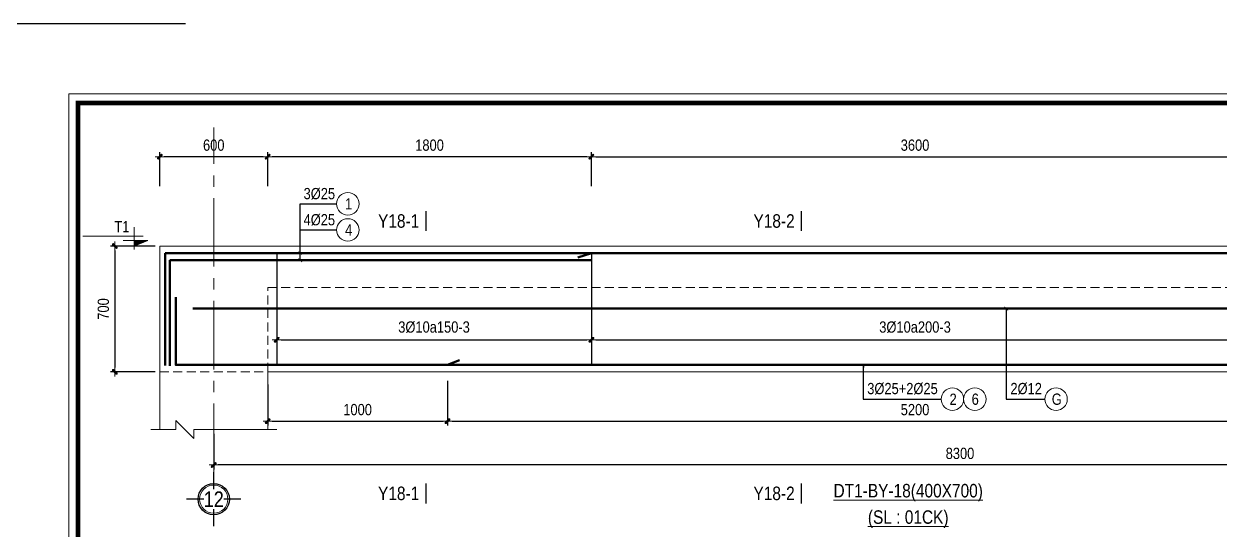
# Model space of a CAD drawing. Header units: millimetres. Extents: x 397144 to 8960116, y 345581 to 674207.
# Drawn here: x 4997399 to 5004051, y 637882 to 640698 of the extents above; entities that cross this region are included whole.
import ezdxf
from ezdxf.enums import TextEntityAlignment as Align
from ezdxf.xclip import XClip

# ---------------------------------------------------------------- set-up
doc = ezdxf.new("R2010")
doc.units = ezdxf.units.MM
doc.header["$XCLIPFRAME"] = 0
doc.header["$PDSIZE"] = -10
doc.linetypes.add('CENTER2', pattern=[28.575, 19.05, -3.175, 3.175, -3.175])
doc.linetypes.add('HIDDEN', pattern=[0.375, 0.25, -0.125])
doc.layers.get('0').update_dxf_attribs({"linetype": 'CONTINUOUS'})
doc.layers.get('Defpoints').update_dxf_attribs({"color": 12, "linetype": 'CONTINUOUS'})
for name, color, linetype, lineweight in [('2', 2, 'CONTINUOUS', 20), ('CDAI', 8, 'CONTINUOUS', 30), ('CTHEP', 2, 'CONTINUOUS', 50), ('DBAO', 3, 'CONTINUOUS', 20), ('DGIONG', 4, 'CONTINUOUS', 13), ('KTH', 150, 'CONTINUOUS', 5), ('Net khuat', 8, 'HIDDEN', 13), ('STICK', 1, 'CONTINUOUS', 9), ('TEXT', 7, 'CONTINUOUS', 15)]:
    doc.layers.add(name, color=color, linetype=linetype, lineweight=lineweight)
doc.layers.add('8', color=8, linetype='CONTINUOUS')
doc.layers.add('HATCH', color=7, linetype='CONTINUOUS', lineweight=5, true_color=0x2491ff)
doc.styles.add('HELVECONDENSE', font='VHELVCN_0.TTF')
doc.styles.add('Star-HelCon', font='VHELVCN_0.TTF')
doc.styles.add('TTP-HelCon', font='VHELVCN_0.TTF')
doc.styles.add('VNI-HELVE-CONDENSE', font='VHELVCN_0.TTF')
doc.dimstyles.new('kc-25', dxfattribs={"dimtxt": 62.5, "dimasz": 20, "dimexe": 20, "dimexo": 50, "dimgap": 25, "dimtad": 3, "dimdec": 0, "dimzin": 0, "dimdsep": 46, "dimtxsty": 'VNI-HELVE-CONDENSE', "dimblk": 'DIM', "dimcen": 2.5, "dimclrd": 256, "dimclre": 154, "dimclrt": 7, "dimaunit": 1, "dimadec": 0, "dimazin": 0, "dimtfac": 1, "dimtdec": 0, "dimtix": 1, "dimtmove": 0, "dimatfit": 3, "dimldrblk": 'DOT', "dimfxl": 1, "dimtolj": 1, "dimtzin": 0, "dimarcsym": 0})
doc.dimstyles.new('TTP-25', dxfattribs={"dimscale": 25, "dimtxt": 2.5, "dimasz": 1, "dimexe": 1, "dimexo": 1, "dimgap": 0.09, "dimtad": 0, "dimdec": 4, "dimrnd": 5, "dimzin": 9, "dimdsep": 46, "dimtxsty": 'TTP-HelCon', "dimblk": 'Stick1', "dimcen": 0.09, "dimdle": 1.5, "dimclrd": 256, "dimclre": 256, "dimclrt": 7, "dimadec": 0, "dimazin": 0, "dimtfac": 1, "dimtdec": 4, "dimtmove": 0, "dimatfit": 3, "dimldrblk": '_ArchTick1', "dimfxl": 1, "dimtvp": 1, "dimtolj": 1, "dimtzin": 0, "dimarcsym": 0})

# ---------------------------------------------------------------- blocks, each defined once
blk = doc.blocks.new('Stick1')
at = {"layer": 'STICK'}
h = blk.add_hatch(color=256, dxfattribs=at)
edge = h.paths.add_edge_path()
edge.add_line((0.3, 0.5), (-0.5, -0.3))
edge.add_arc((-0.4, -0.4), 0.141, 135, 315)
edge.add_line((-0.3, -0.5), (0.5, 0.3))
edge.add_arc((0.4, 0.4), 0.141, 315, 495)
blk.add_line((1, 0), (-1, 0), dxfattribs=at)
blk.add_lwpolyline([(0.3, 0.5), (-0.5, -0.3, 1), (-0.3, -0.5), (0.5, 0.3, 1), (0.3, 0.5, 1)], format="xyb", dxfattribs=at)
blk = doc.blocks.new('*D8195')
at = {"layer": 'Defpoints', "color": 0, "transparency": 16777216}
for p in [(5140235.6, 546662.3), (5138485.6, 546579.7), (5140235.6, 546522.3)]:
    blk.add_point(p, dxfattribs=at)
at = {"layer": 'KTH', "lineweight": -2, "transparency": 16777216}
for p, q in [((5140235.6, 546637.3), (5140235.6, 546497.3)), ((5138485.6, 546554.7), (5138485.6, 546497.3)), ((5138510.6, 546522.3), (5140210.6, 546522.3))]:
    blk.add_line(p, q, dxfattribs=at)
at = {"layer": 'KTH', "lineweight": -2, "transparency": 16777216, "xscale": 25, "yscale": 25, "zscale": 25, "rotation": 180}
blk.add_blockref('Stick1', (5138485.6, 546522.3), dxfattribs=at)
at = {"layer": 'KTH', "lineweight": -2, "transparency": 16777216, "xscale": 25, "yscale": 25, "zscale": 25}
blk.add_blockref('Stick1', (5140235.6, 546522.3), dxfattribs=at)
at = {"layer": 'KTH', "color": 7, "transparency": 16777216, "insert": (5139360.6, 546592.2), "char_height": 62.5, "attachment_point": 5, "style": 'TTP-HelCon'}
blk.add_mtext('\\A1;3Þ10a150-3', dxfattribs=at)
blk = doc.blocks.new('_ArchTick1')
at = {"color": 0, "const_width": 3.81}
blk.add_lwpolyline([(-12.7, -12.7), (12.7, 12.7)], dxfattribs=at)
blk = doc.blocks.new('*D8196')
at = {"layer": 'Defpoints', "color": 0, "transparency": 16777216}
for p in [(5138435.6, 547541.2), (5138435.6, 547352.2), (5140235.6, 547352.2)]:
    blk.add_point(p, dxfattribs=at)
at = {"layer": 'KTH', "lineweight": -2, "transparency": 16777216}
for p, q in [((5138435.6, 547377.2), (5138435.6, 547566.2)), ((5140210.6, 547541.2), (5138460.6, 547541.2)), ((5140235.6, 547377.2), (5140235.6, 547566.2))]:
    blk.add_line(p, q, dxfattribs=at)
at = {"layer": 'KTH', "lineweight": -2, "transparency": 16777216, "xscale": 25, "yscale": 25, "zscale": 25, "rotation": 180}
blk.add_blockref('Stick1', (5138435.6, 547541.2), dxfattribs=at)
at = {"layer": 'KTH', "lineweight": -2, "transparency": 16777216, "xscale": 25, "yscale": 25, "zscale": 25}
blk.add_blockref('Stick1', (5140235.6, 547541.2), dxfattribs=at)
at = {"layer": 'KTH', "color": 7, "transparency": 16777216, "insert": (5139335.6, 547605.1), "char_height": 62.5, "attachment_point": 5, "style": 'TTP-HelCon'}
blk.add_mtext('\\A1;1800', dxfattribs=at)
blk = doc.blocks.new('*D8197')
at = {"layer": 'Defpoints', "color": 0, "transparency": 16777216}
for p in [(5137835.6, 547043.8), (5137585.6, 546343.8), (5137835.6, 546343.8)]:
    blk.add_point(p, dxfattribs=at)
at = {"layer": 'KTH', "lineweight": -2, "transparency": 16777216}
for p, q in [((5137810.6, 547043.8), (5137560.6, 547043.8)), ((5137585.6, 547018.8), (5137585.6, 546368.8)), ((5137810.6, 546343.8), (5137560.6, 546343.8))]:
    blk.add_line(p, q, dxfattribs=at)
at = {"layer": 'KTH', "lineweight": -2, "transparency": 16777216, "xscale": 25, "yscale": 25, "zscale": 25}
for p, rotation in [((5137585.6, 547043.8), 90), ((5137585.6, 546343.8), 270)]:
    blk.add_blockref('Stick1', p, dxfattribs=dict(at, rotation=rotation))
at = {"layer": 'KTH', "color": 7, "transparency": 16777216, "insert": (5137521.8, 546693.8), "char_height": 62.5, "attachment_point": 5, "rotation": 90, "style": 'TTP-HelCon'}
blk.add_mtext('\\A1;700', dxfattribs=at)
blk = doc.blocks.new('CODE')
at = {"layer": 'DBAO'}
for p, q in [((-62.5, -20), (-62.5, 105)), ((-62.5, 0), (-137.5, 30)), ((-137.5, 30), (0, 30)), ((-137.5, 0), (0, 0)), ((-112.5, 55), (223.6, 55))]:
    blk.add_line(p, q, dxfattribs=at)
at = {"layer": 'HATCH', "color": 1}
blk.add_solid([(-62.5, 0), (-137.5, 30), (-62.5, 30)], dxfattribs=at)
blk = doc.blocks.new('*D8203')
at = {"layer": 'Defpoints', "color": 0, "transparency": 16777216}
for p in [(5138135.6, 546023.8), (5146435.6, 545978.5), (5138135.6, 545825.9)]:
    blk.add_point(p, dxfattribs=at)
at = {"layer": 'KTH', "lineweight": -2, "transparency": 16777216}
for p, q in [((5138135.6, 545998.8), (5138135.6, 545800.9)), ((5146435.6, 545953.5), (5146435.6, 545800.9)), ((5146410.6, 545825.9), (5138160.6, 545825.9))]:
    blk.add_line(p, q, dxfattribs=at)
at = {"layer": 'KTH', "lineweight": -2, "transparency": 16777216, "xscale": 25, "yscale": 25, "zscale": 25, "rotation": 180}
blk.add_blockref('Stick1', (5138135.6, 545825.9), dxfattribs=at)
at = {"layer": 'KTH', "lineweight": -2, "transparency": 16777216, "xscale": 25, "yscale": 25, "zscale": 25}
blk.add_blockref('Stick1', (5146435.6, 545825.9), dxfattribs=at)
at = {"layer": 'KTH', "color": 7, "transparency": 16777216, "insert": (5142285.6, 545889.7), "char_height": 62.5, "attachment_point": 5, "style": 'TTP-HelCon'}
blk.add_mtext('\\A1;8300', dxfattribs=at)
blk = doc.blocks.new('dau truc')
blk.add_circle((0, 0), 180)
at = {"layer": '8'}
for p, q in [((0, 127), (0, 345)), ((-127, 0), (-345, 0)), ((345, 0), (127, 0)), ((0, -345), (0, -127))]:
    blk.add_line(p, q, dxfattribs=at)
blk.add_circle((0, 0), 200, dxfattribs=at)
at = {"layer": 'TEXT', "style": 'HELVECONDENSE'}
blk.add_attdef('A', text='', height=233, dxfattribs=at).set_placement((0, 0), align=Align.MIDDLE)
blk = doc.blocks.new('DIM')
h = blk.add_hatch(color=1)
h.paths.add_polyline_path([(0.49, 0.29, 1), (0.29, 0.49), (-0.19, 0), (0.19, 0)])
h.paths.add_polyline_path([(0.19, 0), (-0.19, 0), (-0.49, -0.29, 1), (-0.29, -0.49)])
at = {"color": 9}
for p, q in [((-0.19, 0), (-1.5, 0)), ((0.19, 0), (1.5, 0))]:
    blk.add_line(p, q, dxfattribs=at)
at = {"color": 1}
for p, q in [((-0.49, -0.29), (0.29, 0.49)), ((-0.29, -0.49), (0.49, 0.29)), ((-0.19, 0), (0.19, 0))]:
    blk.add_line(p, q, dxfattribs=at)
blk.add_arc((-0.39, -0.39), 0.138, 135, 315, dxfattribs=at)
blk = doc.blocks.new('*D8211')
at = {"layer": 'Defpoints', "color": 0, "transparency": 16777216}
for p in [(5137835.6, 547541.2), (5137835.6, 547352.2), (5138435.6, 547352.2)]:
    blk.add_point(p, dxfattribs=at)
at = {"layer": 'KTH', "lineweight": -2, "transparency": 16777216}
for p, q in [((5137835.6, 547377.2), (5137835.6, 547566.2)), ((5138410.6, 547541.2), (5137860.6, 547541.2)), ((5138435.6, 547377.2), (5138435.6, 547566.2))]:
    blk.add_line(p, q, dxfattribs=at)
at = {"layer": 'KTH', "lineweight": -2, "transparency": 16777216, "xscale": 25, "yscale": 25, "zscale": 25, "rotation": 180}
blk.add_blockref('Stick1', (5137835.6, 547541.2), dxfattribs=at)
at = {"layer": 'KTH', "lineweight": -2, "transparency": 16777216, "xscale": 25, "yscale": 25, "zscale": 25}
blk.add_blockref('Stick1', (5138435.6, 547541.2), dxfattribs=at)
at = {"layer": 'KTH', "color": 7, "transparency": 16777216, "insert": (5138135.6, 547605.1), "char_height": 62.5, "attachment_point": 5, "style": 'TTP-HelCon'}
blk.add_mtext('\\A1;600', dxfattribs=at)
blk = doc.blocks.new('MC')
at = {"layer": 'CTHEP', "const_width": 10}
blk.add_lwpolyline([(0, 150), (0, 0)], dxfattribs=at)
at = {"layer": 'TEXT', "style": 'TTP-HelCon'}
blk.add_attdef('A', text='', height=100, dxfattribs=at).set_placement((-50, 25.5), align=Align.RIGHT)
blk = doc.blocks.new('*D8237')
at = {"layer": 'Defpoints', "color": 0, "transparency": 16777216}
for p in [(5138435.6, 546298.1), (5139435.6, 546318.4), (5139435.6, 546069.6)]:
    blk.add_point(p, dxfattribs=at)
at = {"layer": 'KTH', "lineweight": -2, "transparency": 16777216}
for p, q in [((5138435.6, 546273.1), (5138435.6, 546044.6)), ((5139435.6, 546293.4), (5139435.6, 546044.6)), ((5138460.6, 546069.6), (5139410.6, 546069.6))]:
    blk.add_line(p, q, dxfattribs=at)
at = {"layer": 'KTH', "lineweight": -2, "transparency": 16777216, "xscale": 25, "yscale": 25, "zscale": 25, "rotation": 180}
blk.add_blockref('Stick1', (5138435.6, 546069.6), dxfattribs=at)
at = {"layer": 'KTH', "lineweight": -2, "transparency": 16777216, "xscale": 25, "yscale": 25, "zscale": 25}
blk.add_blockref('Stick1', (5139435.6, 546069.6), dxfattribs=at)
at = {"layer": 'KTH', "color": 7, "transparency": 16777216, "insert": (5138935.6, 546133.4), "char_height": 62.5, "attachment_point": 5, "style": 'TTP-HelCon'}
blk.add_mtext('\\A1;1000', dxfattribs=at)
blk = doc.blocks.new('*D8264')
at = {"layer": 'Defpoints', "color": 0, "transparency": 16777216}
for p in [(5143835.6, 547541.2), (5140235.6, 547352.2), (5143835.6, 547377.2)]:
    blk.add_point(p, dxfattribs=at)
at = {"layer": 'KTH', "lineweight": -2, "transparency": 16777216}
for p, q in [((5140235.6, 547377.2), (5140235.6, 547566.2)), ((5140260.6, 547541.2), (5143810.6, 547541.2)), ((5143835.6, 547402.2), (5143835.6, 547566.2))]:
    blk.add_line(p, q, dxfattribs=at)
at = {"layer": 'KTH', "lineweight": -2, "transparency": 16777216, "xscale": 25, "yscale": 25, "zscale": 25, "rotation": 180}
blk.add_blockref('Stick1', (5140235.6, 547541.2), dxfattribs=at)
at = {"layer": 'KTH', "lineweight": -2, "transparency": 16777216, "xscale": 25, "yscale": 25, "zscale": 25}
blk.add_blockref('Stick1', (5143835.6, 547541.2), dxfattribs=at)
at = {"layer": 'KTH', "color": 7, "transparency": 16777216, "insert": (5142035.6, 547605.1), "char_height": 62.5, "attachment_point": 5, "style": 'TTP-HelCon'}
blk.add_mtext('\\A1;3600', dxfattribs=at)
blk = doc.blocks.new('*D8265')
at = {"layer": 'Defpoints', "color": 0, "transparency": 16777216}
for p in [(5140235.6, 546662.3), (5143835.6, 546662.2), (5143835.6, 546522.2)]:
    blk.add_point(p, dxfattribs=at)
at = {"layer": 'KTH', "lineweight": -2, "transparency": 16777216}
for p, q in [((5140235.6, 546637.3), (5140235.6, 546497.2)), ((5143835.6, 546637.2), (5143835.6, 546497.2)), ((5140260.6, 546522.2), (5143810.6, 546522.2))]:
    blk.add_line(p, q, dxfattribs=at)
at = {"layer": 'KTH', "lineweight": -2, "transparency": 16777216, "xscale": 25, "yscale": 25, "zscale": 25, "rotation": 180}
blk.add_blockref('Stick1', (5140235.6, 546522.2), dxfattribs=at)
at = {"layer": 'KTH', "lineweight": -2, "transparency": 16777216, "xscale": 25, "yscale": 25, "zscale": 25}
blk.add_blockref('Stick1', (5143835.6, 546522.2), dxfattribs=at)
at = {"layer": 'KTH', "color": 7, "transparency": 16777216, "insert": (5142035.6, 546592.1), "char_height": 62.5, "attachment_point": 5, "style": 'TTP-HelCon'}
blk.add_mtext('\\A1;3Þ10a200-3', dxfattribs=at)
blk = doc.blocks.new('*D8270')
at = {"layer": 'Defpoints', "color": 0, "transparency": 16777216}
for p in [(5139435.6, 546318.4), (5144635.6, 546318.4), (5144635.6, 546069.6)]:
    blk.add_point(p, dxfattribs=at)
at = {"layer": 'KTH', "lineweight": -2, "transparency": 16777216}
for p, q in [((5139435.6, 546293.4), (5139435.6, 546044.6)), ((5144635.6, 546293.4), (5144635.6, 546044.6)), ((5139460.6, 546069.6), (5144610.6, 546069.6))]:
    blk.add_line(p, q, dxfattribs=at)
at = {"layer": 'KTH', "lineweight": -2, "transparency": 16777216, "xscale": 25, "yscale": 25, "zscale": 25, "rotation": 180}
blk.add_blockref('Stick1', (5139435.6, 546069.6), dxfattribs=at)
at = {"layer": 'KTH', "lineweight": -2, "transparency": 16777216, "xscale": 25, "yscale": 25, "zscale": 25}
blk.add_blockref('Stick1', (5144635.6, 546069.6), dxfattribs=at)
at = {"layer": 'KTH', "color": 7, "transparency": 16777216, "insert": (5142035.6, 546133.4), "char_height": 62.5, "attachment_point": 5, "style": 'TTP-HelCon'}
blk.add_mtext('\\A1;5200', dxfattribs=at)
blk = doc.blocks.new('CHG_XX_Khung ten')
blk.add_lwpolyline([(15, 579), (826, 579), (826, 15), (15, 15)], close=True)
at = {"color": 4, "linetype": 'Continuous', "const_width": 1}
blk.add_lwpolyline([(17, 577), (824, 577), (824, 17), (17, 17)], close=True, dxfattribs=at)
at = {"layer": 'Defpoints', "color": 1, "ltscale": 2}
blk.add_lwpolyline([(40.06, 594), (0, 594), (0, 554)], dxfattribs=at)
blk = doc.blocks.new('BY-18')
at = {"layer": 'CDAI', "ltscale": 52.5}
for p, q in [((5138485.59357, 547008.84194), (5138485.59357, 546378.84194)), ((5140235.59357, 547008.84194), (5140235.59357, 546378.84194))]:
    blk.add_line(p, q, dxfattribs=at)
at = {"layer": 'CTHEP'}
for p, q in [((5137865.59357, 546378.56865), (5137865.59357, 547004.84194)), ((5140160.59357, 546979.84194), (5140235.59357, 547004.84194)), ((5140235.57456, 546965.85595), (5137892.07416, 546965.86215)), ((5137892.07416, 546965.86215), (5137892.07416, 546377.06217)), ((5138019.31863, 546695.82682), (5214372.22878, 546695.77869)), ((5139435.59357, 546382.83809), (5139502.50992, 546408.13761))]:
    blk.add_line(p, q, dxfattribs=at)
for points in [[(5214555.59356, 546376.57918), (5214555.59356, 547004.7664), (5137865.59357, 547004.84194)], [(5137923.83253, 546759.23206), (5137923.83253, 546382.84198), (5146712.78366, 546382.83514)]]:
    blk.add_lwpolyline(points, dxfattribs=at)
at = {"layer": 'DBAO'}
for points in [[(5162910.95484, 547043.68418), (5137835.59357, 547043.85344), (5137835.59357, 546343.84194), (5137835.59357, 546343.84194), (5137835.59357, 546023.84194)], [(5138435.59357, 546023.84194), (5138435.59357, 546343.84194), (5145635.59357, 546343.83328)]]:
    blk.add_lwpolyline(points, dxfattribs=at)
at = {"layer": 'DGIONG'}
blk.add_lwpolyline([(5137785.59357, 546023.84194), (5137924.48309, 546023.84194), (5137924.48309, 546073.84194), (5138024.48309, 545973.84194), (5138024.48309, 546023.84194), (5138485.59357, 546023.84194)], dxfattribs=at)
for centre in [(5138881.60517, 547278.64311), (5138881.60517, 547133.34411), (5142243.21203, 546191.69582), (5142368.21203, 546191.69582), (5142819.70886, 546191.75305)]:
    blk.add_circle(centre, 62.5, dxfattribs=at)
at = {"layer": 'Net khuat', "linetype": 'CENTER2', "ltscale": 20}
blk.add_line((5138135.59357, 545786.34494), (5138135.59357, 547791.68758), dxfattribs=at)
at = {"layer": 'Net khuat', "ltscale": 5}
blk.add_line((5137835.59357, 547043.84194), (5138435.59357, 547043.84194), dxfattribs=at)
at = {"layer": 'Net khuat', "ltscale": 200}
blk.add_lwpolyline([(5137835.59357, 546343.84194), (5137835.59357, 546343.84194), (5138435.59357, 546343.84194), (5138435.59357, 546813.84194), (5214585.59357, 546813.84194)], dxfattribs=at)
at = {"xscale": 0.75, "yscale": 0.75, "zscale": 0.75}
for p, values in [((5139315.87578, 547126.71857), {'A': 'Y18-1'}), ((5141403.61678, 547126.71857), {'A': 'Y18-2'}), ((5139315.87578, 545611.0613), {'A': 'Y18-1'}), ((5141403.61678, 545611.0613), {'A': 'Y18-2'})]:
    blk.add_blockref('MC', p, dxfattribs=at).add_auto_attribs(values)
at = {"layer": '2', "ltscale": 300}
ref = blk.add_blockref('dau truc', (5138135.59357, 545635.4804), dxfattribs=dict(at, xscale=0.4367131292819977, yscale=0.4367131292819977, zscale=0.4367131292819977))
ref.add_attrib('A', '12', dxfattribs={"layer": 'TEXT', "height": 87.5, "style": 'HELVECONDENSE'}).set_placement((5138135.59357, 545635.4804), align=Align.MIDDLE)
at = {"layer": 'KTH', "linetype": 'Continuous', "xscale": -1}
blk.add_blockref('CODE', (5137631.22254, 547043.84194), dxfattribs=at)
at = {"layer": 'TEXT', "style": 'TTP-HelCon'}
for s, p in [('3Þ25', (5138635.09512, 547304.49606)), ('4Þ25', (5138635.09512, 547159.19705)), ('3Þ25+2Þ25', (5141769.7708, 546219.59287)), ('2Þ12', (5142565.901, 546219.65011, 0))]:
    blk.add_text(s, height=62.5, dxfattribs=at).set_placement(p)
at = {"layer": 'TEXT', "style": 'Star-HelCon'}
for s, p in [('1', (5138885.77184, 547278.64311)), ('4', (5138885.77184, 547133.34411)), ('2', (5142247.37869, 546191.69582)), ('6', (5142370.32592, 546191.69582)), ('G', (5142823.87553, 546191.75305))]:
    blk.add_text(s, height=62.5, dxfattribs=at).set_placement(p, align=Align.MIDDLE)
at = {"layer": 'TEXT', "style": 'TTP-HelCon'}
blk.add_text('T1', height=62.5, dxfattribs=at).set_placement((5137666.6015, 547120.83694), align=Align.RIGHT)
for s, p in [('%%UDT1-BY-18(400X700)', (5141997.62915, 545645.14956)), ('%%U(SL : 01CK)', (5141997.62915, 545498.25497))]:
    blk.add_text(s, height=75, dxfattribs=at).set_placement(p, align=Align.CENTER)
at = {"layer": 'KTH'}
for base, p1, p2, picture, middle in [((5137835.59357, 547541.23628), (5138435.59357, 547352.23628), (5137835.59357, 547352.23628), '*D8211', (5138135.59357, 547605.06962)), ((5138435.59357, 547541.23628), (5140235.59357, 547352.23628), (5138435.59357, 547352.23628), '*D8196', (5139335.59357, 547605.06962)), ((5143835.59357, 547541.23628), (5140235.59357, 547352.23628), (5143835.59357, 547377.23306), '*D8264', (5142035.59357, 547605.06962)), ((5139435.59357, 546069.57689), (5138435.59357, 546298.09759), (5139435.59357, 546318.4355), '*D8237', (5138935.59357, 546133.41022)), ((5144635.59357, 546069.57689), (5139435.59357, 546318.4355), (5144635.59357, 546318.4355), '*D8270', (5142035.59357, 546133.41022)), ((5138135.59357, 545825.86085), (5146435.59357, 545978.50994), (5138135.59357, 546023.84194), '*D8203', (5142285.59357, 545889.69419))]:
    dim = blk.add_linear_dim(base=base, p1=p1, p2=p2, dimstyle='TTP-25', override={"dimtmove": 1}, dxfattribs=at)
    dim.commit()
    dim.dimension.update_dxf_attribs({"geometry": picture, "text_midpoint": middle})
dim = blk.add_linear_dim(base=(5137585.59357, 546343.84194), p1=(5137835.59357, 547043.84194), p2=(5137835.59357, 546343.84194), angle=270, dimstyle='TTP-25', override={"dimtmove": 1}, dxfattribs=at)
dim.commit()
dim.dimension.update_dxf_attribs({"geometry": '*D8197', "text_midpoint": (5137521.76024, 546693.84194)})
for base, p1, p2, text, picture, middle in [((5140235.59357, 546522.26575), (5138485.59357, 546579.7391), (5140235.59357, 546662.27893), '3Þ10a150-3', '*D8195', (5139360.59357, 546592.18242)), ((5143835.59357, 546522.18718), (5140235.59357, 546662.27571), (5143835.59357, 546662.20741), '3Þ10a200-3', '*D8265', (5142035.59357, 546592.10384))]:
    dim = blk.add_linear_dim(base=base, p1=p1, p2=p2, text=text, dimstyle='TTP-25', override={"dimtmove": 1}, dxfattribs=at)
    dim.commit()
    dim.dimension.update_dxf_attribs({"geometry": picture, "text_midpoint": middle})
at = {"layer": 'DGIONG'}
for points in [[(5138616.58335, 547004.835), (5138616.58309, 547278.64311), (5138819.10517, 547278.64311)], [(5138616.583, 546964.835), (5138616.58274, 547133.34411), (5138819.10482, 547133.34411)], [(5142542.89082, 546695.79762), (5142542.88897, 546191.75305), (5142757.20886, 546191.75305)], [(5141746.75903, 546378.74007), (5141746.75877, 546191.69582), (5142180.71203, 546191.69582)]]:
    blk.add_leader(points, dimstyle='kc-25', override={"dimtad": 0, "dimldrblk": 'ArchTick', "dimfxl": 100, "dimarcsym": 1}, dxfattribs=at)

msp = doc.modelspace()

# ---------------------------------------------------------------- linework, layer by layer
at = {"layer": 'CDAI', "ltscale": 0.8}
msp.add_lwpolyline([(4997699.5516, 640257.66181), (5015069.15702, 640257.66181), (5015069.15702, 625739.78265), (4997699.5516, 625739.78265)], close=True, dxfattribs=at)

# ---------------------------------------------------------------- block references
at = {"layer": 'CDAI'}
ref = msp.add_blockref('BY-18', (-139681.3196, 92418.37161), dxfattribs=at)
XClip(ref).set_block_clipping_path([(5137380.8712020135, 545337.2525829161), (5154619.8136512917, 547704.4349580166)])

# ---------------------------------------------------------------- next in the draw order: block references
at = {"layer": 'KTH', "ltscale": 0.8, "xscale": 25.92478421702978, "yscale": 25.92478421702978, "zscale": 25.92478421702978}
msp.add_blockref('CHG_XX_Khung ten', (4997258.83027, 625299.06132), dxfattribs=at)

doc.saveas('drawing.dxf')
